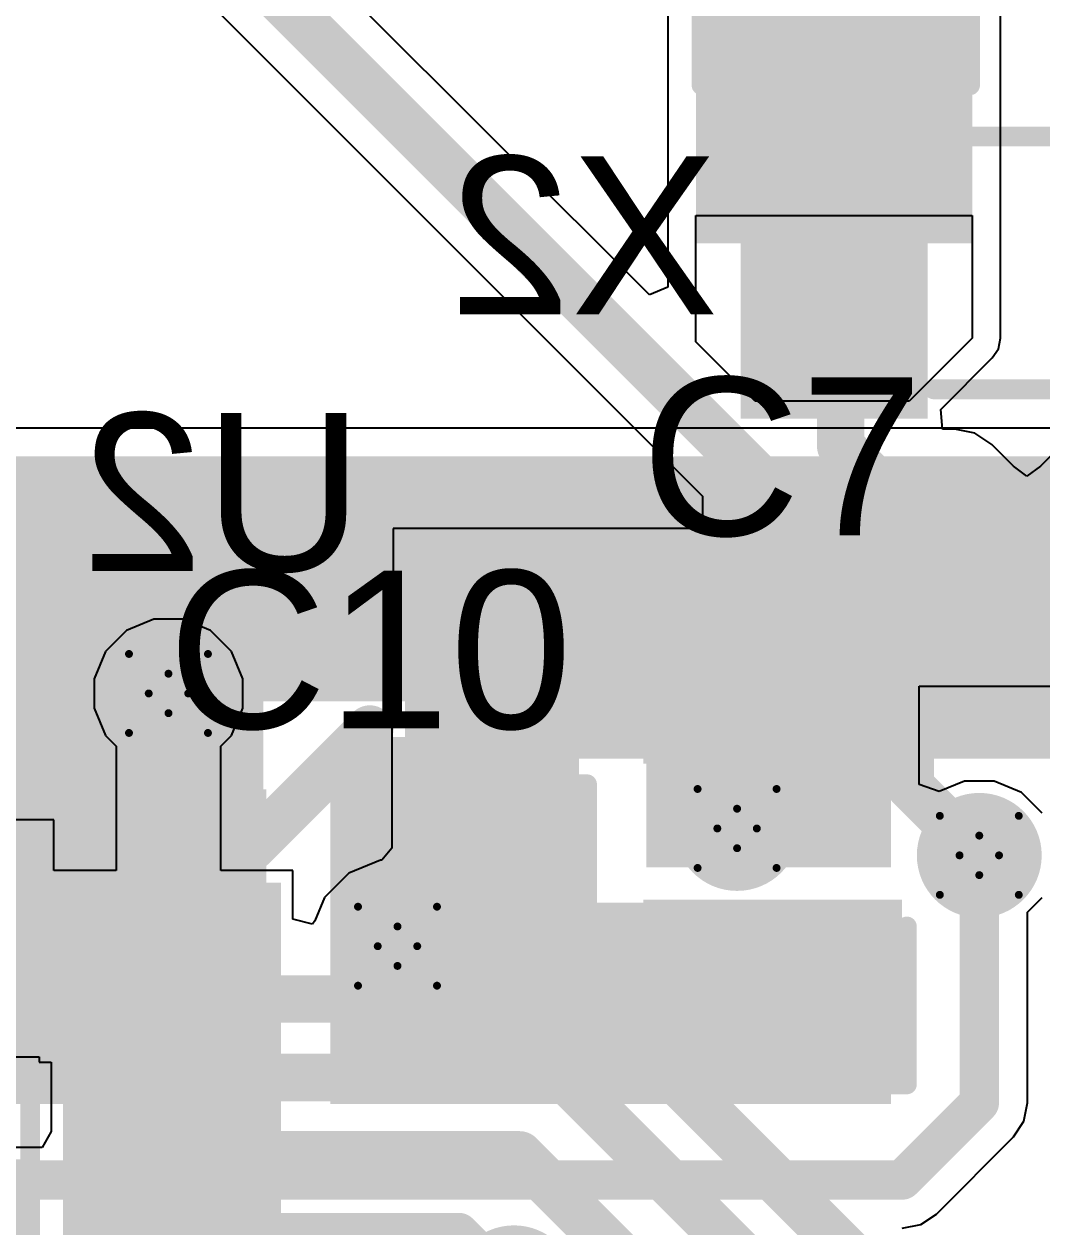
# Model space of a CAD drawing. Header units: inches. Extents: x -48 to 200, y -49 to 27.
# Drawn here: x 2.8284 to 3.0862, y 1.0539 to 1.3585 of the extents above; entities that cross this region are included whole.
import ezdxf

# ---------------------------------------------------------------- set-up
doc = ezdxf.new("R2010")
doc.units = ezdxf.units.IN
doc.header["$MEASUREMENT"] = 0
for name, color, linetype in [('Bottom Layer', 5, 'Continuous'), ('Bottom Overlay', 54, 'Continuous'), ('Bottom Paste', 16, 'Continuous'), ('Bottom Solder', 6, 'Continuous'), ('Dimension', 6, 'Continuous'), ('Drill Drawing', 1, 'Continuous'), ('Top Layer', 1, 'Continuous'), ('Top Overlay', 2, 'Continuous'), ('Top Paste', 8, 'Continuous'), ('Top Solder', 216, 'Continuous'), ('Via Holes', 16, 'Continuous')]:
    doc.layers.add(name, color=color, linetype=linetype)
doc.styles.add('Arial', font='', dxfattribs={"height": 0.2})
doc.styles.get('Arial').set_extended_font_data('Arial')

# ---------------------------------------------------------------- blocks, each defined once
blk = doc.blocks.new('MU00525_32_768K_B_35')
at = {"layer": 'Bottom Layer'}
for points in [[(-0.06889765, 0.03543305), (-0.02952755, 0.03543305), (-0.02952755, -0.03543305), (-0.06889765, -0.03543305)], [(-0.06889765, 0.03543305), (-0.02952755, 0.03543305), (-0.02952755, -0.03543305), (-0.06889765, -0.03543305)], [(0.02952755, 0.03543305), (0.06889765, 0.03543305), (0.06889765, -0.03543305), (0.02952755, -0.03543305)]]:
    blk.add_hatch(color=5, dxfattribs=at).paths.add_polyline_path(points)
at = {"layer": 'Bottom Paste'}
for points in [[(-0.06889765, 0.03543305), (-0.02952755, 0.03543305), (-0.02952755, -0.03543305), (-0.06889765, -0.03543305)], [(-0.06889765, 0.03543305), (-0.02952755, 0.03543305), (-0.02952755, -0.03543305), (-0.06889765, -0.03543305)], [(0.02952755, 0.03543305), (0.06889765, 0.03543305), (0.06889765, -0.03543305), (0.02952755, -0.03543305)]]:
    blk.add_hatch(color=16, dxfattribs=at).paths.add_polyline_path(points)
at = {"layer": 'Bottom Solder'}
for points in [[(-0.07289765, 0.03943305), (-0.02552755, 0.03943305), (-0.02552755, -0.03943305), (-0.07289765, -0.03943305)], [(-0.07289765, 0.03943305), (-0.02552755, 0.03943305), (-0.02552755, -0.03943305), (-0.07289765, -0.03943305)], [(0.02552755, 0.03943305), (0.07289765, 0.03943305), (0.07289765, -0.03943305), (0.02552755, -0.03943305)]]:
    blk.add_hatch(color=6, dxfattribs=at).paths.add_polyline_path(points)
at = {"layer": 'Dimension'}
blk.add_hatch(color=6, dxfattribs=at).paths.add_polyline_path([(-0.06889765, 0.03543305), (-0.02952755, 0.03543305), (-0.02952755, -0.03543305), (-0.06889765, -0.03543305)])
at = {"layer": 'Bottom Overlay'}
for points in [[(0.024, 0.032, 0.005, 0.005, 0), (-0.024, 0.032, 0.005, 0.005, 0)], [(0.024, -0.032, 0.005, 0.005, 0), (-0.024, -0.032, 0.005, 0.005, 0)]]:
    blk.add_lwpolyline(points, format="xyseb", dxfattribs=at)
for points in [[(-0.02525, 0.032, 0.0025, 0.0025, 1), (-0.02275, 0.032, 0.0025, 0.0025, 1)], [(0.02275, 0.032, 0.0025, 0.0025, 1), (0.02525, 0.032, 0.0025, 0.0025, 1)], [(-0.02525, -0.032, 0.0025, 0.0025, 1), (-0.02275, -0.032, 0.0025, 0.0025, 1)], [(0.02275, -0.032, 0.0025, 0.0025, 1), (0.02525, -0.032, 0.0025, 0.0025, 1)]]:
    blk.add_lwpolyline(points, format="xyseb", close=True, dxfattribs=at)
blk = doc.blocks.new('LQFP_100_B_37')
at = {"layer": 'Bottom Layer'}
for points in [[(-0.32874015, -0.0925197), (-0.28149605, -0.0925197), (-0.28149605, -0.1043307), (-0.32874015, -0.1043307)], [(-0.32874015, -0.1122048), (-0.28149605, -0.1122048), (-0.28149605, -0.1240158), (-0.32874015, -0.1240158)], [(-0.32874015, -0.1318898), (-0.28149605, -0.1318898), (-0.28149605, -0.1437008), (-0.32874015, -0.1437008)], [(-0.32874015, -0.1515748), (-0.28149605, -0.1515748), (-0.28149605, -0.1633858), (-0.32874015, -0.1633858)], [(-0.32874015, -0.1712599), (-0.28149605, -0.1712599), (-0.28149605, -0.1830709), (-0.32874015, -0.1830709)], [(-0.32874015, -0.1909449), (-0.28149605, -0.1909449), (-0.28149605, -0.2027559), (-0.32874015, -0.2027559)], [(-0.32874015, -0.21063), (-0.28149605, -0.21063), (-0.28149605, -0.222441), (-0.32874015, -0.222441)], [(-0.32874015, -0.230315), (-0.28149605, -0.230315), (-0.28149605, -0.242126), (-0.32874015, -0.242126)], [(-0.230315, -0.28149605), (-0.230315, -0.32874015), (-0.242126, -0.32874015), (-0.242126, -0.28149605)], [(-0.2106299, -0.28149605), (-0.2106299, -0.32874015), (-0.2224409, -0.32874015), (-0.2224409, -0.28149605)], [(-0.1909448, -0.28149605), (-0.1909448, -0.32874015), (-0.2027558, -0.32874015), (-0.2027558, -0.28149605)], [(-0.1712598, -0.28149605), (-0.1712598, -0.32874015), (-0.1830708, -0.32874015), (-0.1830708, -0.28149605)], [(-0.1515748, -0.28149605), (-0.1515748, -0.32874015), (-0.1633858, -0.32874015), (-0.1633858, -0.28149605)]]:
    blk.add_hatch(color=5, dxfattribs=at).paths.add_polyline_path(points)
at = {"layer": 'Bottom Overlay'}
blk.add_hatch(color=54, dxfattribs=at).paths.add_polyline_path([(-0.2780002, -0.2439998), (-0.2670002, -0.2439998), (-0.2670002, -0.2279998), (-0.2780002, -0.2279998)])
at = {"layer": 'Bottom Paste'}
for points in [[(-0.32874015, -0.0925197), (-0.28149605, -0.0925197), (-0.28149605, -0.1043307), (-0.32874015, -0.1043307)], [(-0.32874015, -0.1122048), (-0.28149605, -0.1122048), (-0.28149605, -0.1240158), (-0.32874015, -0.1240158)], [(-0.32874015, -0.1318898), (-0.28149605, -0.1318898), (-0.28149605, -0.1437008), (-0.32874015, -0.1437008)], [(-0.32874015, -0.1515748), (-0.28149605, -0.1515748), (-0.28149605, -0.1633858), (-0.32874015, -0.1633858)], [(-0.32874015, -0.1712599), (-0.28149605, -0.1712599), (-0.28149605, -0.1830709), (-0.32874015, -0.1830709)], [(-0.32874015, -0.1909449), (-0.28149605, -0.1909449), (-0.28149605, -0.2027559), (-0.32874015, -0.2027559)], [(-0.32874015, -0.21063), (-0.28149605, -0.21063), (-0.28149605, -0.222441), (-0.32874015, -0.222441)], [(-0.32874015, -0.230315), (-0.28149605, -0.230315), (-0.28149605, -0.242126), (-0.32874015, -0.242126)], [(-0.230315, -0.28149605), (-0.230315, -0.32874015), (-0.242126, -0.32874015), (-0.242126, -0.28149605)], [(-0.2106299, -0.28149605), (-0.2106299, -0.32874015), (-0.2224409, -0.32874015), (-0.2224409, -0.28149605)], [(-0.1909448, -0.28149605), (-0.1909448, -0.32874015), (-0.2027558, -0.32874015), (-0.2027558, -0.28149605)], [(-0.1712598, -0.28149605), (-0.1712598, -0.32874015), (-0.1830708, -0.32874015), (-0.1830708, -0.28149605)], [(-0.1515748, -0.28149605), (-0.1515748, -0.32874015), (-0.1633858, -0.32874015), (-0.1633858, -0.28149605)]]:
    blk.add_hatch(color=16, dxfattribs=at).paths.add_polyline_path(points)
at = {"layer": 'Bottom Solder'}
for points in [[(-0.33274015, -0.0688347), (-0.27749605, -0.0688347), (-0.27749605, -0.0886457), (-0.33274015, -0.0886457)], [(-0.33274015, -0.0885197), (-0.27749605, -0.0885197), (-0.27749605, -0.1083307), (-0.33274015, -0.1083307)], [(-0.33274015, -0.1082048), (-0.27749605, -0.1082048), (-0.27749605, -0.1280158), (-0.33274015, -0.1280158)], [(-0.33274015, -0.1278898), (-0.27749605, -0.1278898), (-0.27749605, -0.1477008), (-0.33274015, -0.1477008)], [(-0.33274015, -0.1475748), (-0.27749605, -0.1475748), (-0.27749605, -0.1673858), (-0.33274015, -0.1673858)], [(-0.33274015, -0.1672599), (-0.27749605, -0.1672599), (-0.27749605, -0.1870709), (-0.33274015, -0.1870709)], [(-0.33274015, -0.1869449), (-0.27749605, -0.1869449), (-0.27749605, -0.2067559), (-0.33274015, -0.2067559)], [(-0.33274015, -0.20663), (-0.27749605, -0.20663), (-0.27749605, -0.226441), (-0.33274015, -0.226441)], [(-0.33274015, -0.226315), (-0.27749605, -0.226315), (-0.27749605, -0.246126), (-0.33274015, -0.246126)], [(-0.226315, -0.27749605), (-0.226315, -0.33274015), (-0.246126, -0.33274015), (-0.246126, -0.27749605)], [(-0.2066299, -0.27749605), (-0.2066299, -0.33274015), (-0.2264409, -0.33274015), (-0.2264409, -0.27749605)], [(-0.1869448, -0.27749605), (-0.1869448, -0.33274015), (-0.2067558, -0.33274015), (-0.2067558, -0.27749605)], [(-0.1672598, -0.27749605), (-0.1672598, -0.33274015), (-0.1870708, -0.33274015), (-0.1870708, -0.27749605)], [(-0.1475748, -0.27749605), (-0.1475748, -0.33274015), (-0.1673858, -0.33274015), (-0.1673858, -0.27749605)]]:
    blk.add_hatch(color=6, dxfattribs=at).paths.add_polyline_path(points)
at = {"layer": 'Bottom Overlay'}
for points in [[(-0.335, -0.237, 0.012, 0.012, 0), (-0.34, -0.232, 0.012, 0.012, 0)], [(-0.34, -0.242, 0.012, 0.012, 0), (-0.34, -0.232, 0.012, 0.012, 0)], [(-0.34, -0.242, 0.012, 0.012, 0), (-0.335, -0.237, 0.012, 0.012, 0)], [(-0.255, -0.285, 0.012, 0.012, 0), (-0.285, -0.255, 0.012, 0.012, 0)]]:
    blk.add_lwpolyline(points, format="xyseb", dxfattribs=at)
for points in [[(-0.343, -0.232, 0.006, 0.006, 1), (-0.337, -0.232, 0.006, 0.006, 1)], [(-0.343, -0.232, 0.006, 0.006, 1), (-0.337, -0.232, 0.006, 0.006, 1)], [(-0.338, -0.237, 0.006, 0.006, 1), (-0.332, -0.237, 0.006, 0.006, 1)], [(-0.338, -0.237, 0.006, 0.006, 1), (-0.332, -0.237, 0.006, 0.006, 1)], [(-0.343, -0.242, 0.006, 0.006, 1), (-0.337, -0.242, 0.006, 0.006, 1)], [(-0.343, -0.242, 0.006, 0.006, 1), (-0.337, -0.242, 0.006, 0.006, 1)], [(-0.288, -0.255, 0.006, 0.006, 1), (-0.282, -0.255, 0.006, 0.006, 1)], [(-0.258, -0.285, 0.006, 0.006, 1), (-0.252, -0.285, 0.006, 0.006, 1)]]:
    blk.add_lwpolyline(points, format="xyseb", close=True, dxfattribs=at)
blk = doc.blocks.new('RES_0805_B_42')
at = {"layer": 'Bottom Layer'}
for points in [[(-0.06, 0.025), (-0.02, 0.025), (-0.02, -0.025), (-0.06, -0.025)], [(0.02, 0.025), (0.06, 0.025), (0.06, -0.025), (0.02, -0.025)]]:
    blk.add_hatch(color=5, dxfattribs=at).paths.add_polyline_path(points)
at = {"layer": 'Bottom Paste'}
for points in [[(-0.06, 0.025), (-0.02, 0.025), (-0.02, -0.025), (-0.06, -0.025)], [(0.02, 0.025), (0.06, 0.025), (0.06, -0.025), (0.02, -0.025)]]:
    blk.add_hatch(color=16, dxfattribs=at).paths.add_polyline_path(points)
at = {"layer": 'Bottom Solder'}
for points in [[(-0.064, 0.029), (-0.016, 0.029), (-0.016, -0.029), (-0.064, -0.029)], [(0.016, 0.029), (0.064, 0.029), (0.064, -0.029), (0.016, -0.029)]]:
    blk.add_hatch(color=6, dxfattribs=at).paths.add_polyline_path(points)
at = {"layer": 'Bottom Overlay'}
for points in [[(-0.064, -0.029, 0.005, 0.005, 0), (-0.064, 0.029, 0.005, 0.005, 0)], [(0.064, 0.029, 0.005, 0.005, 0), (-0.064, 0.029, 0.005, 0.005, 0)], [(0.064, -0.029, 0.005, 0.005, 0), (0.064, 0.029, 0.005, 0.005, 0)], [(0.064, -0.029, 0.005, 0.005, 0), (-0.064, -0.029, 0.005, 0.005, 0)]]:
    blk.add_lwpolyline(points, format="xyseb", dxfattribs=at)
for points in [[(-0.06525, 0.029, 0.0025, 0.0025, 1), (-0.06275, 0.029, 0.0025, 0.0025, 1)], [(-0.06525, 0.029, 0.0025, 0.0025, 1), (-0.06275, 0.029, 0.0025, 0.0025, 1)], [(0.06275, 0.029, 0.0025, 0.0025, 1), (0.06525, 0.029, 0.0025, 0.0025, 1)], [(0.06275, 0.029, 0.0025, 0.0025, 1), (0.06525, 0.029, 0.0025, 0.0025, 1)], [(-0.06525, -0.029, 0.0025, 0.0025, 1), (-0.06275, -0.029, 0.0025, 0.0025, 1)], [(-0.06525, -0.029, 0.0025, 0.0025, 1), (-0.06275, -0.029, 0.0025, 0.0025, 1)], [(0.06275, -0.029, 0.0025, 0.0025, 1), (0.06525, -0.029, 0.0025, 0.0025, 1)], [(0.06275, -0.029, 0.0025, 0.0025, 1), (0.06525, -0.029, 0.0025, 0.0025, 1)]]:
    blk.add_lwpolyline(points, format="xyseb", close=True, dxfattribs=at)
blk = doc.blocks.new('CAP_0805_B_59')
at = {"layer": 'Bottom Layer'}
for points in [[(-0.06, 0.03), (-0.02, 0.03), (-0.02, -0.03), (-0.06, -0.03)], [(0.02, 0.03), (0.06, 0.03), (0.06, -0.03), (0.02, -0.03)]]:
    blk.add_hatch(color=5, dxfattribs=at).paths.add_polyline_path(points)
at = {"layer": 'Bottom Paste'}
for points in [[(-0.06, 0.03), (-0.02, 0.03), (-0.02, -0.03), (-0.06, -0.03)], [(0.02, 0.03), (0.06, 0.03), (0.06, -0.03), (0.02, -0.03)]]:
    blk.add_hatch(color=16, dxfattribs=at).paths.add_polyline_path(points)
at = {"layer": 'Bottom Solder'}
for points in [[(-0.0627559, 0.0327559), (-0.0172441, 0.0327559), (-0.0172441, -0.0327559), (-0.0627559, -0.0327559)], [(0.0172441, 0.0327559), (0.0627559, 0.0327559), (0.0627559, -0.0327559), (0.0172441, -0.0327559)]]:
    blk.add_hatch(color=6, dxfattribs=at).paths.add_polyline_path(points)
at = {"layer": 'Bottom Overlay'}
for points in [[(-0.024, 0.034, 0.005, 0.005, 0), (-0.064, 0.034, 0.005, 0.005, 0)], [(-0.064, -0.034, 0.005, 0.005, 0), (-0.064, 0.034, 0.005, 0.005, 0)], [(0.064, 0.034, 0.005, 0.005, 0), (0.024, 0.034, 0.005, 0.005, 0)], [(0.064, -0.034, 0.005, 0.005, 0), (0.064, 0.034, 0.005, 0.005, 0)], [(-0.024, -0.034, 0.005, 0.005, 0), (-0.064, -0.034, 0.005, 0.005, 0)], [(0.064, -0.034, 0.005, 0.005, 0), (0.024, -0.034, 0.005, 0.005, 0)]]:
    blk.add_lwpolyline(points, format="xyseb", dxfattribs=at)
for points in [[(-0.06525, 0.034, 0.0025, 0.0025, 1), (-0.06275, 0.034, 0.0025, 0.0025, 1)], [(-0.06525, 0.034, 0.0025, 0.0025, 1), (-0.06275, 0.034, 0.0025, 0.0025, 1)], [(-0.02525, 0.034, 0.0025, 0.0025, 1), (-0.02275, 0.034, 0.0025, 0.0025, 1)], [(0.02275, 0.034, 0.0025, 0.0025, 1), (0.02525, 0.034, 0.0025, 0.0025, 1)], [(0.06275, 0.034, 0.0025, 0.0025, 1), (0.06525, 0.034, 0.0025, 0.0025, 1)], [(0.06275, 0.034, 0.0025, 0.0025, 1), (0.06525, 0.034, 0.0025, 0.0025, 1)], [(-0.06525, -0.034, 0.0025, 0.0025, 1), (-0.06275, -0.034, 0.0025, 0.0025, 1)], [(-0.06525, -0.034, 0.0025, 0.0025, 1), (-0.06275, -0.034, 0.0025, 0.0025, 1)], [(-0.02525, -0.034, 0.0025, 0.0025, 1), (-0.02275, -0.034, 0.0025, 0.0025, 1)], [(0.02275, -0.034, 0.0025, 0.0025, 1), (0.02525, -0.034, 0.0025, 0.0025, 1)], [(0.06275, -0.034, 0.0025, 0.0025, 1), (0.06525, -0.034, 0.0025, 0.0025, 1)], [(0.06275, -0.034, 0.0025, 0.0025, 1), (0.06525, -0.034, 0.0025, 0.0025, 1)]]:
    blk.add_lwpolyline(points, format="xyseb", close=True, dxfattribs=at)
blk = doc.blocks.new('CAP_0805_68')
at = {"layer": 'Top Layer'}
for points in [[(-0.06, 0.03), (-0.02, 0.03), (-0.02, -0.03), (-0.06, -0.03)], [(0.02, 0.03), (0.06, 0.03), (0.06, -0.03), (0.02, -0.03)]]:
    blk.add_hatch(color=1, dxfattribs=at).paths.add_polyline_path(points)
at = {"layer": 'Top Paste'}
for points in [[(-0.06, 0.03), (-0.02, 0.03), (-0.02, -0.03), (-0.06, -0.03)], [(0.02, 0.03), (0.06, 0.03), (0.06, -0.03), (0.02, -0.03)]]:
    blk.add_hatch(color=8, dxfattribs=at).paths.add_polyline_path(points)
at = {"layer": 'Top Solder'}
for points in [[(-0.0627559, 0.0327559), (-0.0172441, 0.0327559), (-0.0172441, -0.0327559), (-0.0627559, -0.0327559)], [(0.0172441, 0.0327559), (0.0627559, 0.0327559), (0.0627559, -0.0327559), (0.0172441, -0.0327559)]]:
    blk.add_hatch(color=216, dxfattribs=at).paths.add_polyline_path(points)
at = {"layer": 'Top Overlay'}
for points in [[(-0.064, 0.034, 0.005, 0.005, 0), (-0.064, -0.034, 0.005, 0.005, 0)], [(-0.024, 0.034, 0.005, 0.005, 0), (-0.064, 0.034, 0.005, 0.005, 0)], [(0.064, 0.034, 0.005, 0.005, 0), (0.024, 0.034, 0.005, 0.005, 0)], [(0.064, 0.034, 0.005, 0.005, 0), (0.064, -0.034, 0.005, 0.005, 0)], [(-0.024, -0.034, 0.005, 0.005, 0), (-0.064, -0.034, 0.005, 0.005, 0)], [(0.064, -0.034, 0.005, 0.005, 0), (0.024, -0.034, 0.005, 0.005, 0)]]:
    blk.add_lwpolyline(points, format="xyseb", dxfattribs=at)
for points in [[(-0.06525, 0.034, 0.0025, 0.0025, 1), (-0.06275, 0.034, 0.0025, 0.0025, 1)], [(-0.06525, 0.034, 0.0025, 0.0025, 1), (-0.06275, 0.034, 0.0025, 0.0025, 1)], [(-0.02525, 0.034, 0.0025, 0.0025, 1), (-0.02275, 0.034, 0.0025, 0.0025, 1)], [(0.02275, 0.034, 0.0025, 0.0025, 1), (0.02525, 0.034, 0.0025, 0.0025, 1)], [(0.06275, 0.034, 0.0025, 0.0025, 1), (0.06525, 0.034, 0.0025, 0.0025, 1)], [(0.06275, 0.034, 0.0025, 0.0025, 1), (0.06525, 0.034, 0.0025, 0.0025, 1)], [(-0.06525, -0.034, 0.0025, 0.0025, 1), (-0.06275, -0.034, 0.0025, 0.0025, 1)], [(-0.06525, -0.034, 0.0025, 0.0025, 1), (-0.06275, -0.034, 0.0025, 0.0025, 1)], [(-0.02525, -0.034, 0.0025, 0.0025, 1), (-0.02275, -0.034, 0.0025, 0.0025, 1)], [(0.02275, -0.034, 0.0025, 0.0025, 1), (0.02525, -0.034, 0.0025, 0.0025, 1)], [(0.06275, -0.034, 0.0025, 0.0025, 1), (0.06525, -0.034, 0.0025, 0.0025, 1)], [(0.06275, -0.034, 0.0025, 0.0025, 1), (0.06525, -0.034, 0.0025, 0.0025, 1)]]:
    blk.add_lwpolyline(points, format="xyseb", close=True, dxfattribs=at)
blk = doc.blocks.new('CAP_0805_71')
at = {"layer": 'Top Layer'}
for points in [[(-0.06, 0.03), (-0.02, 0.03), (-0.02, -0.03), (-0.06, -0.03)], [(0.02, 0.03), (0.06, 0.03), (0.06, -0.03), (0.02, -0.03)]]:
    blk.add_hatch(color=1, dxfattribs=at).paths.add_polyline_path(points)
at = {"layer": 'Top Paste'}
for points in [[(-0.06, 0.03), (-0.02, 0.03), (-0.02, -0.03), (-0.06, -0.03)], [(0.02, 0.03), (0.06, 0.03), (0.06, -0.03), (0.02, -0.03)]]:
    blk.add_hatch(color=8, dxfattribs=at).paths.add_polyline_path(points)
at = {"layer": 'Top Solder'}
for points in [[(-0.0627559, 0.0327559), (-0.0172441, 0.0327559), (-0.0172441, -0.0327559), (-0.0627559, -0.0327559)], [(0.0172441, 0.0327559), (0.0627559, 0.0327559), (0.0627559, -0.0327559), (0.0172441, -0.0327559)]]:
    blk.add_hatch(color=216, dxfattribs=at).paths.add_polyline_path(points)
at = {"layer": 'Top Overlay'}
for points in [[(-0.064, 0.034, 0.005, 0.005, 0), (-0.024, 0.034, 0.005, 0.005, 0)], [(-0.064, 0.034, 0.005, 0.005, 0), (-0.064, -0.034, 0.005, 0.005, 0)], [(0.024, 0.034, 0.005, 0.005, 0), (0.064, 0.034, 0.005, 0.005, 0)], [(0.064, 0.034, 0.005, 0.005, 0), (0.064, -0.034, 0.005, 0.005, 0)], [(-0.064, -0.034, 0.005, 0.005, 0), (-0.024, -0.034, 0.005, 0.005, 0)], [(0.024, -0.034, 0.005, 0.005, 0), (0.064, -0.034, 0.005, 0.005, 0)]]:
    blk.add_lwpolyline(points, format="xyseb", dxfattribs=at)
for points in [[(-0.06525, 0.034, 0.0025, 0.0025, 1), (-0.06275, 0.034, 0.0025, 0.0025, 1)], [(-0.06525, 0.034, 0.0025, 0.0025, 1), (-0.06275, 0.034, 0.0025, 0.0025, 1)], [(-0.02525, 0.034, 0.0025, 0.0025, 1), (-0.02275, 0.034, 0.0025, 0.0025, 1)], [(0.02275, 0.034, 0.0025, 0.0025, 1), (0.02525, 0.034, 0.0025, 0.0025, 1)], [(0.06275, 0.034, 0.0025, 0.0025, 1), (0.06525, 0.034, 0.0025, 0.0025, 1)], [(0.06275, 0.034, 0.0025, 0.0025, 1), (0.06525, 0.034, 0.0025, 0.0025, 1)], [(-0.06525, -0.034, 0.0025, 0.0025, 1), (-0.06275, -0.034, 0.0025, 0.0025, 1)], [(-0.06525, -0.034, 0.0025, 0.0025, 1), (-0.06275, -0.034, 0.0025, 0.0025, 1)], [(-0.02525, -0.034, 0.0025, 0.0025, 1), (-0.02275, -0.034, 0.0025, 0.0025, 1)], [(0.02275, -0.034, 0.0025, 0.0025, 1), (0.02525, -0.034, 0.0025, 0.0025, 1)], [(0.06275, -0.034, 0.0025, 0.0025, 1), (0.06525, -0.034, 0.0025, 0.0025, 1)], [(0.06275, -0.034, 0.0025, 0.0025, 1), (0.06525, -0.034, 0.0025, 0.0025, 1)]]:
    blk.add_lwpolyline(points, format="xyseb", close=True, dxfattribs=at)

msp = doc.modelspace()

# ---------------------------------------------------------------- hatches: boundary and pattern name
at = {"layer": 'Bottom Layer'}
msp.add_hatch(color=5, dxfattribs=at).paths.add_polyline_path([(2.9985748, 1.303), (3.0685748, 1.303), (3.0685748, 1.392), (2.9985748, 1.392)])
h = msp.add_hatch(color=5, dxfattribs=at)
edge = h.paths.add_edge_path()
edge.add_arc((2.865, 1.189), 0.011811, 0, 360)
h = msp.add_hatch(color=5, dxfattribs=at)
edge = h.paths.add_edge_path()
edge.add_arc((3.009, 1.154811), 0.011811, 0, 360)
h = msp.add_hatch(color=5, dxfattribs=at)
edge = h.paths.add_edge_path()
edge.add_arc((3.0703382, 1.148), 0.011811, 0, 360)
h = msp.add_hatch(color=5, dxfattribs=at)
edge = h.paths.add_edge_path()
edge.add_arc((2.923, 1.125), 0.011811, 0, 360)
at = {"layer": 'Bottom Solder'}
h = msp.add_hatch(color=6, dxfattribs=at)
edge = h.paths.add_edge_path()
edge.add_arc((2.865, 1.189), 0.015811, 0, 360)
h = msp.add_hatch(color=6, dxfattribs=at)
edge = h.paths.add_edge_path()
edge.add_arc((3.009, 1.154811), 0.015811, 0, 360)
h = msp.add_hatch(color=6, dxfattribs=at)
edge = h.paths.add_edge_path()
edge.add_arc((3.0703382, 1.148), 0.015811, 0, 360)
h = msp.add_hatch(color=6, dxfattribs=at)
edge = h.paths.add_edge_path()
edge.add_arc((2.923, 1.125), 0.015811, 0, 360)
h = msp.add_hatch(color=6, dxfattribs=at)
edge = h.paths.add_edge_path()
edge.add_arc((2.9525, 1.0385), 0.015811, 0, 360)
at = {"layer": 'Top Layer'}
for points in [[(2.826, 1.187), (3.048, 1.187), (3.048, 1.249), (2.826, 1.249)], [(3.041, 1.198), (3.28, 1.198), (3.28, 1.249), (3.041, 1.249)], [(2.826, 1.085), (2.889, 1.085), (2.889, 1.215), (2.826, 1.215)], [(2.986, 1.145), (3.048, 1.145), (3.048, 1.215), (2.986, 1.215)], [(2.906, 1.085), (2.969, 1.085), (2.969, 1.178), (2.906, 1.178)], [(2.925, 1.085), (3.048, 1.085), (3.048, 1.136), (2.925, 1.136)]]:
    msp.add_hatch(color=1, dxfattribs=at).paths.add_polyline_path(points)
h = msp.add_hatch(color=1, dxfattribs=at)
edge = h.paths.add_edge_path()
edge.add_arc((2.865, 1.189), 0.011811, 0, 360)
h = msp.add_hatch(color=1, dxfattribs=at)
edge = h.paths.add_edge_path()
edge.add_arc((3.009, 1.154811), 0.011811, 0, 360)
h = msp.add_hatch(color=1, dxfattribs=at)
edge = h.paths.add_edge_path()
edge.add_arc((3.0703382, 1.148), 0.011811, 0, 360)
h = msp.add_hatch(color=1, dxfattribs=at)
edge = h.paths.add_edge_path()
edge.add_arc((2.923, 1.125), 0.011811, 0, 360)
at = {"layer": 'Top Solder'}
h = msp.add_hatch(color=216, dxfattribs=at)
edge = h.paths.add_edge_path()
edge.add_arc((2.865, 1.189), 0.015811, 0, 360)
h = msp.add_hatch(color=216, dxfattribs=at)
edge = h.paths.add_edge_path()
edge.add_arc((3.009, 1.154811), 0.015811, 0, 360)
h = msp.add_hatch(color=216, dxfattribs=at)
edge = h.paths.add_edge_path()
edge.add_arc((3.0703382, 1.148), 0.015811, 0, 360)
h = msp.add_hatch(color=216, dxfattribs=at)
edge = h.paths.add_edge_path()
edge.add_arc((2.923, 1.125), 0.015811, 0, 360)
h = msp.add_hatch(color=216, dxfattribs=at)
edge = h.paths.add_edge_path()
edge.add_arc((2.9525, 1.0385), 0.015811, 0, 360)
at = {"layer": 'Via Holes'}
h = msp.add_hatch(color=7, dxfattribs=at)
edge = h.paths.add_edge_path()
edge.add_arc((2.865, 1.189), 0.0059055, 0, 360)
h = msp.add_hatch(color=7, dxfattribs=at)
edge = h.paths.add_edge_path()
edge.add_arc((3.009, 1.154811), 0.0059055, 0, 360)
h = msp.add_hatch(color=7, dxfattribs=at)
edge = h.paths.add_edge_path()
edge.add_arc((3.0703382, 1.148), 0.0059055, 0, 360)
h = msp.add_hatch(color=7, dxfattribs=at)
edge = h.paths.add_edge_path()
edge.add_arc((2.923, 1.125), 0.0059055, 0, 360)

# ---------------------------------------------------------------- linework, layer by layer
at = {"layer": 'Bottom Layer'}
for p, q in [((2.9868183, 1.2899267), (2.4698725, 1.8068725)), ((2.4550097, 1.7842453), (3.000265, 1.23899)), ((2.9914377, 1.392), (2.9914377, 1.31)), ((3.0757119, 1.31), (3.0757119, 1.392)), ((2.9914377, 1.31), (2.9914377, 1.2918402)), ((2.9985748, 1.31), (3.0685748, 1.31)), ((2.9985748, 1.278), (2.9985748, 1.31)), ((3.0685748, 1.31), (3.0685748, 1.279)), ((3.0757119, 1.279), (3.0757119, 1.31)), ((2.9914377, 1.2918402), (2.9868183, 1.2899267)), ((3.0135748, 1.263), (2.9985748, 1.278)), ((3.0685748, 1.279), (3.0525748, 1.263)), ((3.0736215, 1.2739533), (3.0751686, 1.2762687)), ((3.0751686, 1.2762687), (3.0757119, 1.279)), ((3.0605912, 1.260923), (3.0736215, 1.2739533)), ((3.0525748, 1.263), (3.0135748, 1.263)), ((3.0610599, 1.255923), (3.0605912, 1.260923)), ((3.0641663, 1.255923), (3.0610599, 1.255923)), ((3.0692387, 1.254914), (3.0641663, 1.255923)), ((3.0735388, 1.2520408), (3.0692387, 1.254914)), ((3.0789934, 1.2465862), (3.0735388, 1.2520408)), ((3.0912958, 1.2520408), (3.0858412, 1.2465862)), ((3.0824173, 1.2439889), (3.0789934, 1.2465862)), ((3.0858412, 1.2465862), (3.0824173, 1.2439889)), ((3.000265, 1.23899), (3.000265, 1.2307401)), ((3.000265, 1.2307401), (2.921874, 1.2307401)), ((2.921874, 1.2307401), (2.921874, 1.2018736)), ((2.8612583, 1.207811), (2.8543444, 1.2049472)), ((2.8687417, 1.207811), (2.8612583, 1.207811)), ((2.8756556, 1.2049472), (2.8687417, 1.207811)), ((2.8543444, 1.2049472), (2.8490528, 1.1996556)), ((2.8809472, 1.1996556), (2.8756556, 1.2049472)), ((2.921874, 1.2018736), (2.9215248, 1.2001181)), ((2.9215248, 1.2001181), (2.9215248, 1.1498583)), ((2.8490528, 1.1996556), (2.846189, 1.1927417)), ((2.883811, 1.1927417), (2.8809472, 1.1996556)), ((2.846189, 1.1927417), (2.846189, 1.1852583)), ((2.883811, 1.1852583), (2.883811, 1.1927417)), ((2.846189, 1.1852583), (2.8490528, 1.1783444)), ((2.8809472, 1.1783444), (2.883811, 1.1852583)), ((2.8490528, 1.1783444), (2.8517453, 1.1756519)), ((2.8782547, 1.1756519), (2.8809472, 1.1783444)), ((2.8517453, 1.1756519), (2.8517453, 1.144126)), ((2.8782547, 1.144126), (2.8782547, 1.1756519)), ((2.836, 1.157), (2.8232576, 1.157)), ((2.836, 1.144126), (2.836, 1.157)), ((2.9215248, 1.1498583), (2.919024, 1.146811)), ((2.9186615, 1.146811), (2.9106451, 1.1434905)), ((2.919024, 1.146811), (2.9186615, 1.146811)), ((2.8517453, 1.144126), (2.836, 1.144126)), ((2.8965039, 1.144126), (2.8782547, 1.144126)), ((2.8965039, 1.1318067), (2.8965039, 1.144126)), ((2.9106451, 1.1434905), (2.9045095, 1.1373549)), ((2.9045095, 1.1373549), (2.9020391, 1.1313908)), ((2.9015039, 1.1305571), (2.8965039, 1.1318067)), ((2.9020391, 1.1313908), (2.9015039, 1.1305571)), ((2.806, 1.097), (2.8322599, 1.097)), ((2.8322599, 1.097), (2.8322599, 1.0956299)), ((2.8322599, 1.0956299), (2.8352599, 1.0956299)), ((2.8352599, 1.0956299), (2.8352599, 1.078064)), ((2.8352599, 1.078064), (2.8329999, 1.074)), ((2.8329999, 1.074), (2.7690362, 1.074))]:
    msp.add_line(p, q, dxfattribs=at)
for points in [[(2.4605, 1.7975, 0.012, 0.012, 0), (3.0135197, 1.2444803, 0.012, 0.012, 0)], [(3.0352382, 1.2515964, 0.012, 0.012, 0), (3.0352382, 1.2955964, 0.012, 0.012, 0)], [(3.0352382, 1.2515964, 0.012, 0.012, 0), (3.0441663, 1.2426683, 0.012, 0.012, 0)], [(3.0135197, 1.2001181, 0.012, 0.012, 0), (3.0135197, 1.2444803, 0.012, 0.012, 0)], [(3.0441663, 1.2426683, 0.012, 0.012, 0), (3.0641663, 1.2426683, 0.012, 0.012, 0)], [(3.0641663, 1.2426683, 0.012, 0.012, 0), (3.0725748, 1.2342598, 0.012, 0.012, 0)], [(3.0725748, 1.2001181, 0.012, 0.012, 0), (3.0725748, 1.2342598, 0.012, 0.012, 0)], [(2.9347795, 1.1498582, 0.012, 0.012, 0), (2.9347795, 1.2001181, 0.012, 0.012, 0)], [(3.0331102, 1.2000236, 0.012, 0.012, 0), (3.0332047, 1.2001181, 0.012, 0.012, 0)], [(3.0331102, 1.1760389, 0.012, 0.012, 0), (3.0331102, 1.2000236, 0.012, 0.012, 0)], [(3.0528897, 1.1654485, 0.012, 0.012, 0), (3.0528897, 1.2001181, 0.012, 0.012, 0)], [(2.865, 1.131315, 0.012, 0.012, 0), (2.865, 1.189, 0.012, 0.012, 0)], [(3.0118823, 1.154811, 0.012, 0.012, 0), (3.0331102, 1.1760389, 0.012, 0.012, 0)], [(3.0528897, 1.1654485, 0.012, 0.012, 0), (3.0703382, 1.148, 0.012, 0.012, 0)], [(3.009, 1.154811, 0.012, 0.012, 0), (3.0118823, 1.154811, 0.012, 0.012, 0)], [(2.9347795, 1.1498582, 0.012, 0.012, 0), (3.113, 0.9716377, 0.012, 0.012, 0)], [(2.865, 1.131315, 0.012, 0.012, 0), (2.8650945, 1.1312205, 0.012, 0.012, 0)], [(2.8650945, 1.1312205, 0.012, 0.012, 0), (2.8658819, 1.1312205, 0.012, 0.012, 0)], [(2.9101595, 1.1116299, 0.012, 0.012, 0), (2.923, 1.1244704, 0.012, 0.012, 0)], [(2.923, 1.1244704, 0.012, 0.012, 0), (2.923, 1.125, 0.012, 0.012, 0)], [(2.8214646, 1.1115354, 0.012, 0.012, 0), (2.8658819, 1.1115354, 0.012, 0.012, 0)], [(2.8658819, 1.1115354, 0.012, 0.012, 0), (2.8659764, 1.1116299, 0.012, 0.012, 0)], [(2.8659764, 1.1116299, 0.012, 0.012, 0), (2.9101595, 1.1116299, 0.012, 0.012, 0)], [(2.8658819, 1.0918503, 0.012, 0.012, 0), (2.8659764, 1.0917558, 0.012, 0.012, 0)], [(2.8659764, 1.0917558, 0.012, 0.012, 0), (2.9652442, 1.0917558, 0.012, 0.012, 0)], [(2.9652442, 1.0917558, 0.012, 0.012, 0), (3.085, 0.972, 0.012, 0.012, 0)], [(2.8658819, 1.0721653, 0.012, 0.012, 0), (2.9539227, 1.0721653, 0.012, 0.012, 0)], [(2.9539227, 1.0721653, 0.012, 0.012, 0), (3.039, 0.987088, 0.012, 0.012, 0)], [(2.8658819, 1.0524803, 0.01, 0.01, 0), (2.9385197, 1.0524803, 0.01, 0.01, 0)], [(2.9385197, 1.0524803, 0.01, 0.01, 0), (2.9525, 1.0385, 0.01, 0.01, 0)]]:
    msp.add_lwpolyline(points, format="xyseb", dxfattribs=at)
for points in [[(3.0322382, 1.2955964, 0.006, 0.006, 1), (3.0382382, 1.2955964, 0.006, 0.006, 1)], [(3.0322382, 1.2515964, 0.006, 0.006, 1), (3.0382382, 1.2515964, 0.006, 0.006, 1)], [(3.0322382, 1.2515964, 0.006, 0.006, 1), (3.0382382, 1.2515964, 0.006, 0.006, 1)], [(3.0105197, 1.2444803, 0.006, 0.006, 1), (3.0165197, 1.2444803, 0.006, 0.006, 1)], [(3.0105197, 1.2444803, 0.006, 0.006, 1), (3.0165197, 1.2444803, 0.006, 0.006, 1)], [(3.0411663, 1.2426683, 0.006, 0.006, 1), (3.0471663, 1.2426683, 0.006, 0.006, 1)], [(3.0411663, 1.2426683, 0.006, 0.006, 1), (3.0471663, 1.2426683, 0.006, 0.006, 1)], [(3.0611663, 1.2426683, 0.006, 0.006, 1), (3.0671663, 1.2426683, 0.006, 0.006, 1)], [(3.0611663, 1.2426683, 0.006, 0.006, 1), (3.0671663, 1.2426683, 0.006, 0.006, 1)], [(3.0695748, 1.2342598, 0.006, 0.006, 1), (3.0755748, 1.2342598, 0.006, 0.006, 1)], [(3.0695748, 1.2342598, 0.006, 0.006, 1), (3.0755748, 1.2342598, 0.006, 0.006, 1)], [(2.9317795, 1.2001181, 0.006, 0.006, 1), (2.9377795, 1.2001181, 0.006, 0.006, 1)], [(3.0105197, 1.2001181, 0.006, 0.006, 1), (3.0165197, 1.2001181, 0.006, 0.006, 1)], [(3.0301102, 1.2000236, 0.006, 0.006, 1), (3.0361102, 1.2000236, 0.006, 0.006, 1)], [(3.0301102, 1.2000236, 0.006, 0.006, 1), (3.0361102, 1.2000236, 0.006, 0.006, 1)], [(3.0302047, 1.2001181, 0.006, 0.006, 1), (3.0362047, 1.2001181, 0.006, 0.006, 1)], [(3.0498897, 1.2001181, 0.006, 0.006, 1), (3.0558897, 1.2001181, 0.006, 0.006, 1)], [(3.0695748, 1.2001181, 0.006, 0.006, 1), (3.0755748, 1.2001181, 0.006, 0.006, 1)], [(2.862, 1.189, 0.006, 0.006, 1), (2.868, 1.189, 0.006, 0.006, 1)], [(3.0301102, 1.1760389, 0.006, 0.006, 1), (3.0361102, 1.1760389, 0.006, 0.006, 1)], [(3.0301102, 1.1760389, 0.006, 0.006, 1), (3.0361102, 1.1760389, 0.006, 0.006, 1)], [(3.0498897, 1.1654485, 0.006, 0.006, 1), (3.0558897, 1.1654485, 0.006, 0.006, 1)], [(3.0498897, 1.1654485, 0.006, 0.006, 1), (3.0558897, 1.1654485, 0.006, 0.006, 1)], [(3.006, 1.154811, 0.006, 0.006, 1), (3.012, 1.154811, 0.006, 0.006, 1)], [(3.0088823, 1.154811, 0.006, 0.006, 1), (3.0148823, 1.154811, 0.006, 0.006, 1)], [(3.0088823, 1.154811, 0.006, 0.006, 1), (3.0148823, 1.154811, 0.006, 0.006, 1)], [(2.9317795, 1.1498582, 0.006, 0.006, 1), (2.9377795, 1.1498582, 0.006, 0.006, 1)], [(2.9317795, 1.1498582, 0.006, 0.006, 1), (2.9377795, 1.1498582, 0.006, 0.006, 1)], [(3.0673382, 1.148, 0.006, 0.006, 1), (3.0733382, 1.148, 0.006, 0.006, 1)], [(2.862, 1.131315, 0.006, 0.006, 1), (2.868, 1.131315, 0.006, 0.006, 1)], [(2.862, 1.131315, 0.006, 0.006, 1), (2.868, 1.131315, 0.006, 0.006, 1)], [(2.8620945, 1.1312205, 0.006, 0.006, 1), (2.8680945, 1.1312205, 0.006, 0.006, 1)], [(2.8620945, 1.1312205, 0.006, 0.006, 1), (2.8680945, 1.1312205, 0.006, 0.006, 1)], [(2.8628819, 1.1312205, 0.006, 0.006, 1), (2.8688819, 1.1312205, 0.006, 0.006, 1)], [(2.92, 1.125, 0.006, 0.006, 1), (2.926, 1.125, 0.006, 0.006, 1)], [(2.92, 1.1244704, 0.006, 0.006, 1), (2.926, 1.1244704, 0.006, 0.006, 1)], [(2.92, 1.1244704, 0.006, 0.006, 1), (2.926, 1.1244704, 0.006, 0.006, 1)], [(2.8628819, 1.1115354, 0.006, 0.006, 1), (2.8688819, 1.1115354, 0.006, 0.006, 1)], [(2.8628819, 1.1115354, 0.006, 0.006, 1), (2.8688819, 1.1115354, 0.006, 0.006, 1)], [(2.8629764, 1.1116299, 0.006, 0.006, 1), (2.8689764, 1.1116299, 0.006, 0.006, 1)], [(2.8629764, 1.1116299, 0.006, 0.006, 1), (2.8689764, 1.1116299, 0.006, 0.006, 1)], [(2.9071595, 1.1116299, 0.006, 0.006, 1), (2.9131595, 1.1116299, 0.006, 0.006, 1)], [(2.9071595, 1.1116299, 0.006, 0.006, 1), (2.9131595, 1.1116299, 0.006, 0.006, 1)], [(2.8628819, 1.0918503, 0.006, 0.006, 1), (2.8688819, 1.0918503, 0.006, 0.006, 1)], [(2.8629764, 1.0917558, 0.006, 0.006, 1), (2.8689764, 1.0917558, 0.006, 0.006, 1)], [(2.8629764, 1.0917558, 0.006, 0.006, 1), (2.8689764, 1.0917558, 0.006, 0.006, 1)], [(2.9622442, 1.0917558, 0.006, 0.006, 1), (2.9682442, 1.0917558, 0.006, 0.006, 1)], [(2.9622442, 1.0917558, 0.006, 0.006, 1), (2.9682442, 1.0917558, 0.006, 0.006, 1)], [(2.8628819, 1.0721653, 0.006, 0.006, 1), (2.8688819, 1.0721653, 0.006, 0.006, 1)], [(2.9509227, 1.0721653, 0.006, 0.006, 1), (2.9569227, 1.0721653, 0.006, 0.006, 1)], [(2.9509227, 1.0721653, 0.006, 0.006, 1), (2.9569227, 1.0721653, 0.006, 0.006, 1)], [(2.8633819, 1.0524803, 0.005, 0.005, 1), (2.8683819, 1.0524803, 0.005, 0.005, 1)], [(2.9360197, 1.0524803, 0.005, 0.005, 1), (2.9410197, 1.0524803, 0.005, 0.005, 1)], [(2.9360197, 1.0524803, 0.005, 0.005, 1), (2.9410197, 1.0524803, 0.005, 0.005, 1)]]:
    msp.add_lwpolyline(points, format="xyseb", close=True, dxfattribs=at)
at = {"layer": 'Drill Drawing'}
for points in [[(2.855, 1.199, 0.002, 0.002, 0), (2.865, 1.194, 0.002, 0.002, 0)], [(2.855, 1.199, 0.002, 0.002, 0), (2.86, 1.189, 0.002, 0.002, 0)], [(2.865, 1.194, 0.002, 0.002, 0), (2.875, 1.199, 0.002, 0.002, 0)], [(2.87, 1.189, 0.002, 0.002, 0), (2.875, 1.199, 0.002, 0.002, 0)], [(2.855, 1.179, 0.002, 0.002, 0), (2.86, 1.189, 0.002, 0.002, 0)], [(2.87, 1.189, 0.002, 0.002, 0), (2.875, 1.179, 0.002, 0.002, 0)], [(2.855, 1.179, 0.002, 0.002, 0), (2.865, 1.184, 0.002, 0.002, 0)], [(2.865, 1.184, 0.002, 0.002, 0), (2.875, 1.179, 0.002, 0.002, 0)], [(2.999, 1.164811, 0.002, 0.002, 0), (3.009, 1.159811, 0.002, 0.002, 0)], [(2.999, 1.164811, 0.002, 0.002, 0), (3.004, 1.154811, 0.002, 0.002, 0)], [(3.009, 1.159811, 0.002, 0.002, 0), (3.019, 1.164811, 0.002, 0.002, 0)], [(3.014, 1.154811, 0.002, 0.002, 0), (3.019, 1.164811, 0.002, 0.002, 0)], [(3.0603382, 1.158, 0.002, 0.002, 0), (3.0703382, 1.153, 0.002, 0.002, 0)], [(3.0603382, 1.158, 0.002, 0.002, 0), (3.0653382, 1.148, 0.002, 0.002, 0)], [(3.0703382, 1.153, 0.002, 0.002, 0), (3.0803382, 1.158, 0.002, 0.002, 0)], [(3.0753382, 1.148, 0.002, 0.002, 0), (3.0803382, 1.158, 0.002, 0.002, 0)], [(2.999, 1.144811, 0.002, 0.002, 0), (3.004, 1.154811, 0.002, 0.002, 0)], [(3.014, 1.154811, 0.002, 0.002, 0), (3.019, 1.144811, 0.002, 0.002, 0)], [(2.999, 1.144811, 0.002, 0.002, 0), (3.009, 1.149811, 0.002, 0.002, 0)], [(3.009, 1.149811, 0.002, 0.002, 0), (3.019, 1.144811, 0.002, 0.002, 0)], [(3.0603382, 1.138, 0.002, 0.002, 0), (3.0653382, 1.148, 0.002, 0.002, 0)], [(3.0753382, 1.148, 0.002, 0.002, 0), (3.0803382, 1.138, 0.002, 0.002, 0)], [(3.0603382, 1.138, 0.002, 0.002, 0), (3.0703382, 1.143, 0.002, 0.002, 0)], [(3.0703382, 1.143, 0.002, 0.002, 0), (3.0803382, 1.138, 0.002, 0.002, 0)], [(2.913, 1.135, 0.002, 0.002, 0), (2.923, 1.13, 0.002, 0.002, 0)], [(2.913, 1.135, 0.002, 0.002, 0), (2.918, 1.125, 0.002, 0.002, 0)], [(2.923, 1.13, 0.002, 0.002, 0), (2.933, 1.135, 0.002, 0.002, 0)], [(2.928, 1.125, 0.002, 0.002, 0), (2.933, 1.135, 0.002, 0.002, 0)], [(2.913, 1.115, 0.002, 0.002, 0), (2.918, 1.125, 0.002, 0.002, 0)], [(2.928, 1.125, 0.002, 0.002, 0), (2.933, 1.115, 0.002, 0.002, 0)], [(2.913, 1.115, 0.002, 0.002, 0), (2.923, 1.12, 0.002, 0.002, 0)], [(2.923, 1.12, 0.002, 0.002, 0), (2.933, 1.115, 0.002, 0.002, 0)]]:
    msp.add_lwpolyline(points, format="xyseb", dxfattribs=at)
for points in [[(2.8545, 1.199, 0.001, 0.001, 1), (2.8555, 1.199, 0.001, 0.001, 1)], [(2.8545, 1.199, 0.001, 0.001, 1), (2.8555, 1.199, 0.001, 0.001, 1)], [(2.8745, 1.199, 0.001, 0.001, 1), (2.8755, 1.199, 0.001, 0.001, 1)], [(2.8745, 1.199, 0.001, 0.001, 1), (2.8755, 1.199, 0.001, 0.001, 1)], [(2.8645, 1.194, 0.001, 0.001, 1), (2.8655, 1.194, 0.001, 0.001, 1)], [(2.8645, 1.194, 0.001, 0.001, 1), (2.8655, 1.194, 0.001, 0.001, 1)], [(2.8595, 1.189, 0.001, 0.001, 1), (2.8605, 1.189, 0.001, 0.001, 1)], [(2.8595, 1.189, 0.001, 0.001, 1), (2.8605, 1.189, 0.001, 0.001, 1)], [(2.8695, 1.189, 0.001, 0.001, 1), (2.8705, 1.189, 0.001, 0.001, 1)], [(2.8695, 1.189, 0.001, 0.001, 1), (2.8705, 1.189, 0.001, 0.001, 1)], [(2.8645, 1.184, 0.001, 0.001, 1), (2.8655, 1.184, 0.001, 0.001, 1)], [(2.8645, 1.184, 0.001, 0.001, 1), (2.8655, 1.184, 0.001, 0.001, 1)], [(2.8545, 1.179, 0.001, 0.001, 1), (2.8555, 1.179, 0.001, 0.001, 1)], [(2.8545, 1.179, 0.001, 0.001, 1), (2.8555, 1.179, 0.001, 0.001, 1)], [(2.8745, 1.179, 0.001, 0.001, 1), (2.8755, 1.179, 0.001, 0.001, 1)], [(2.8745, 1.179, 0.001, 0.001, 1), (2.8755, 1.179, 0.001, 0.001, 1)], [(2.9985, 1.164811, 0.001, 0.001, 1), (2.9995, 1.164811, 0.001, 0.001, 1)], [(2.9985, 1.164811, 0.001, 0.001, 1), (2.9995, 1.164811, 0.001, 0.001, 1)], [(3.0185, 1.164811, 0.001, 0.001, 1), (3.0195, 1.164811, 0.001, 0.001, 1)], [(3.0185, 1.164811, 0.001, 0.001, 1), (3.0195, 1.164811, 0.001, 0.001, 1)], [(3.0085, 1.159811, 0.001, 0.001, 1), (3.0095, 1.159811, 0.001, 0.001, 1)], [(3.0085, 1.159811, 0.001, 0.001, 1), (3.0095, 1.159811, 0.001, 0.001, 1)], [(3.0598382, 1.158, 0.001, 0.001, 1), (3.0608382, 1.158, 0.001, 0.001, 1)], [(3.0598382, 1.158, 0.001, 0.001, 1), (3.0608382, 1.158, 0.001, 0.001, 1)], [(3.0798382, 1.158, 0.001, 0.001, 1), (3.0808382, 1.158, 0.001, 0.001, 1)], [(3.0798382, 1.158, 0.001, 0.001, 1), (3.0808382, 1.158, 0.001, 0.001, 1)], [(3.0035, 1.154811, 0.001, 0.001, 1), (3.0045, 1.154811, 0.001, 0.001, 1)], [(3.0035, 1.154811, 0.001, 0.001, 1), (3.0045, 1.154811, 0.001, 0.001, 1)], [(3.0135, 1.154811, 0.001, 0.001, 1), (3.0145, 1.154811, 0.001, 0.001, 1)], [(3.0135, 1.154811, 0.001, 0.001, 1), (3.0145, 1.154811, 0.001, 0.001, 1)], [(3.0698382, 1.153, 0.001, 0.001, 1), (3.0708382, 1.153, 0.001, 0.001, 1)], [(3.0698382, 1.153, 0.001, 0.001, 1), (3.0708382, 1.153, 0.001, 0.001, 1)], [(3.0085, 1.149811, 0.001, 0.001, 1), (3.0095, 1.149811, 0.001, 0.001, 1)], [(3.0085, 1.149811, 0.001, 0.001, 1), (3.0095, 1.149811, 0.001, 0.001, 1)], [(3.0648382, 1.148, 0.001, 0.001, 1), (3.0658382, 1.148, 0.001, 0.001, 1)], [(3.0648382, 1.148, 0.001, 0.001, 1), (3.0658382, 1.148, 0.001, 0.001, 1)], [(3.0748382, 1.148, 0.001, 0.001, 1), (3.0758382, 1.148, 0.001, 0.001, 1)], [(3.0748382, 1.148, 0.001, 0.001, 1), (3.0758382, 1.148, 0.001, 0.001, 1)], [(2.9985, 1.144811, 0.001, 0.001, 1), (2.9995, 1.144811, 0.001, 0.001, 1)], [(2.9985, 1.144811, 0.001, 0.001, 1), (2.9995, 1.144811, 0.001, 0.001, 1)], [(3.0185, 1.144811, 0.001, 0.001, 1), (3.0195, 1.144811, 0.001, 0.001, 1)], [(3.0185, 1.144811, 0.001, 0.001, 1), (3.0195, 1.144811, 0.001, 0.001, 1)], [(3.0698382, 1.143, 0.001, 0.001, 1), (3.0708382, 1.143, 0.001, 0.001, 1)], [(3.0698382, 1.143, 0.001, 0.001, 1), (3.0708382, 1.143, 0.001, 0.001, 1)], [(3.0598382, 1.138, 0.001, 0.001, 1), (3.0608382, 1.138, 0.001, 0.001, 1)], [(3.0598382, 1.138, 0.001, 0.001, 1), (3.0608382, 1.138, 0.001, 0.001, 1)], [(3.0798382, 1.138, 0.001, 0.001, 1), (3.0808382, 1.138, 0.001, 0.001, 1)], [(3.0798382, 1.138, 0.001, 0.001, 1), (3.0808382, 1.138, 0.001, 0.001, 1)], [(2.9125, 1.135, 0.001, 0.001, 1), (2.9135, 1.135, 0.001, 0.001, 1)], [(2.9125, 1.135, 0.001, 0.001, 1), (2.9135, 1.135, 0.001, 0.001, 1)], [(2.9325, 1.135, 0.001, 0.001, 1), (2.9335, 1.135, 0.001, 0.001, 1)], [(2.9325, 1.135, 0.001, 0.001, 1), (2.9335, 1.135, 0.001, 0.001, 1)], [(2.9225, 1.13, 0.001, 0.001, 1), (2.9235, 1.13, 0.001, 0.001, 1)], [(2.9225, 1.13, 0.001, 0.001, 1), (2.9235, 1.13, 0.001, 0.001, 1)], [(2.9175, 1.125, 0.001, 0.001, 1), (2.9185, 1.125, 0.001, 0.001, 1)], [(2.9175, 1.125, 0.001, 0.001, 1), (2.9185, 1.125, 0.001, 0.001, 1)], [(2.9275, 1.125, 0.001, 0.001, 1), (2.9285, 1.125, 0.001, 0.001, 1)], [(2.9275, 1.125, 0.001, 0.001, 1), (2.9285, 1.125, 0.001, 0.001, 1)], [(2.9225, 1.12, 0.001, 0.001, 1), (2.9235, 1.12, 0.001, 0.001, 1)], [(2.9225, 1.12, 0.001, 0.001, 1), (2.9235, 1.12, 0.001, 0.001, 1)], [(2.9125, 1.115, 0.001, 0.001, 1), (2.9135, 1.115, 0.001, 0.001, 1)], [(2.9125, 1.115, 0.001, 0.001, 1), (2.9135, 1.115, 0.001, 0.001, 1)], [(2.9325, 1.115, 0.001, 0.001, 1), (2.9335, 1.115, 0.001, 0.001, 1)], [(2.9325, 1.115, 0.001, 0.001, 1), (2.9335, 1.115, 0.001, 0.001, 1)]]:
    msp.add_lwpolyline(points, format="xyseb", close=True, dxfattribs=at)
at = {"layer": 'Top Layer'}
for p, q in [((3.207, 1.2561371), (2.826, 1.2561371)), ((3.0551371, 1.1659346), (3.0551371, 1.1908629)), ((3.0551371, 1.1908629), (3.2583344, 1.1908629)), ((3.0665965, 1.166811), (3.0601371, 1.1641355)), ((3.0740799, 1.166811), (3.0665965, 1.166811)), ((3.0809938, 1.1639472), (3.0740799, 1.166811)), ((3.0601371, 1.1641355), (3.0551371, 1.1659346)), ((3.0862854, 1.1586556), (3.0809938, 1.1639472)), ((3.0825733, 1.1336323), (3.0862854, 1.1373444)), ((3.0825733, 1.0853382), (3.0825733, 1.1336323)), ((3.081642, 1.080656), (3.0825733, 1.0853382)), ((3.0789897, 1.0766867), (3.081642, 1.080656)), ((3.0594625, 1.0571595), (3.0789897, 1.0766867)), ((3.0554932, 1.0545072), (3.0594625, 1.0571595)), ((3.050811, 1.0535759), (3.0554932, 1.0545072))]:
    msp.add_line(p, q, dxfattribs=at)
for points in [[(3.0703382, 1.0853382, 0.01, 0.01, 0), (3.0703382, 1.148, 0.01, 0.01, 0)], [(3.050811, 1.065811, 0.01, 0.01, 0), (3.0703382, 1.0853382, 0.01, 0.01, 0)], [(2.813189, 1.065811, 0.01, 0.01, 0), (3.050811, 1.065811, 0.01, 0.01, 0)]]:
    msp.add_lwpolyline(points, format="xyseb", dxfattribs=at)
for points in [[(3.0678382, 1.148, 0.005, 0.005, 1), (3.0728382, 1.148, 0.005, 0.005, 1)], [(3.0678382, 1.0853382, 0.005, 0.005, 1), (3.0728382, 1.0853382, 0.005, 0.005, 1)], [(3.0678382, 1.0853382, 0.005, 0.005, 1), (3.0728382, 1.0853382, 0.005, 0.005, 1)], [(3.048311, 1.065811, 0.005, 0.005, 1), (3.053311, 1.065811, 0.005, 0.005, 1)], [(3.048311, 1.065811, 0.005, 0.005, 1), (3.053311, 1.065811, 0.005, 0.005, 1)]]:
    msp.add_lwpolyline(points, format="xyseb", close=True, dxfattribs=at)

# ---------------------------------------------------------------- block references
for name, p, rotation in [('CAP_0805_B_59', (3.034, 1.407), 270), ('MU00525_32_768K_B_35', (3.0827874, 1.298), 180), ('LQFP_100_B_37', (3.171, 0.895), 270), ('CAP_0805_71', (3.018, 1.154), 90), ('CAP_0805_68', (2.907, 1.132), 180), ('RES_0805_B_42', (2.801, 1.087), 270)]:
    msp.add_blockref(name, p, dxfattribs=dict(rotation=rotation))

# ---------------------------------------------------------------- texts
at = {"layer": 'Bottom Overlay', "style": 'Arial', "text_generation_flag": 2}
for s, p in [('X2', (3.0043225, 1.2850065)), ('U2', (2.9143225, 1.2200065))]:
    msp.add_text(s, height=0.04, dxfattribs=at).set_placement(p)
at = {"layer": 'Top Overlay', "style": 'Arial'}
for s, p in [('C7', (2.9846775, 1.2290065)), ('C10', (2.8647957, 1.1801246))]:
    msp.add_text(s, height=0.04, dxfattribs=at).set_placement(p)

doc.saveas('drawing.dxf')
